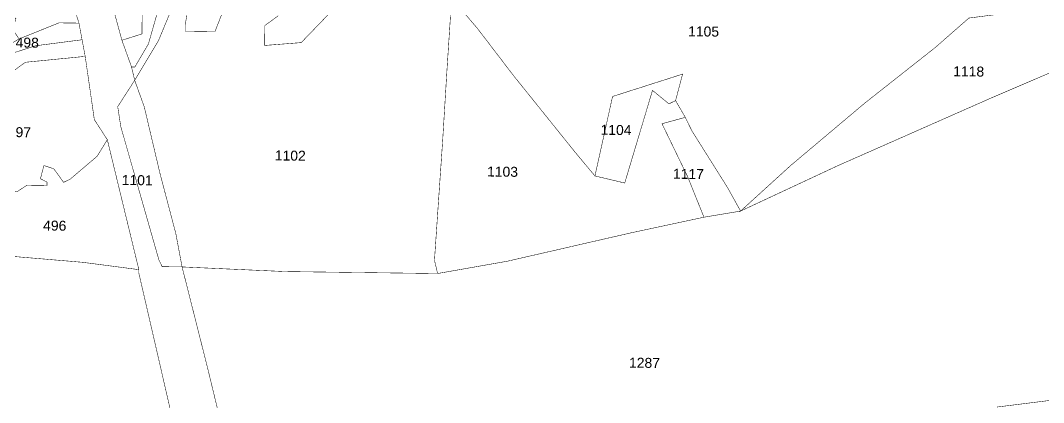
# Model space of a CAD drawing. Header units: metres. Extents: x 259177 to 277314, y 2171367 to 2185445.
# Drawn here: x 267925 to 269147, y 2172550 to 2173006 of the extents above; entities that cross this region are included whole.
import ezdxf

# ---------------------------------------------------------------- set-up
doc = ezdxf.new("R2010")
doc.units = ezdxf.units.M
doc.header["$MEASUREMENT"] = 0
doc.layers.add('SURVEY NO.', color=7, linetype='Continuous')
doc.layers.add('SURVEY PLOT BOUNDARY', color=35, linetype='Continuous')
doc.styles.add('PDF Arial', font='arial.ttf')

# ---------------------------------------------------------------- blocks, each defined once
blk = doc.blocks.new('FEWEWFEWQT')
at = {"layer": 'SURVEY PLOT BOUNDARY', "lineweight": 18, "const_width": 0.001}
for points in [[(282138.9702, 2174203.4226), (282138.8969, 2174203.7226), (282138.8969, 2174203.7293), (282138.8302, 2174203.9893), (282138.8036, 2174204.0293), (282138.7836, 2174204.156), (282138.7769, 2174204.1893), (282138.7702, 2174204.2226), (282138.7636, 2174204.2426), (282138.7236, 2174204.396), (282138.7236, 2174204.4026), (282138.7102, 2174204.456), (282138.6969, 2174204.496), (282138.6569, 2174204.5693), (282138.6502, 2174204.6093), (282138.6102, 2174204.8027)], [(282138.5903, 2174205.1894), (282138.6436, 2174205.0094), (282138.6636, 2174204.936), (282138.7036, 2174204.8027), (282138.7302, 2174204.716), (282138.7569, 2174204.6427), (282138.7569, 2174204.6293), (282138.7702, 2174204.6093), (282138.7836, 2174204.5027), (282138.7969, 2174204.4293), (282138.8036, 2174204.4226), (282138.8102, 2174204.3693), (282138.8369, 2174204.3226), (282138.8302, 2174204.2826), (282138.8569, 2174204.1893), (282138.8769, 2174204.136), (282138.8836, 2174204.1093), (282138.8502, 2174204.0559), (282138.8569, 2174204.0159), (282138.9369, 2174203.7493), (282138.9436, 2174203.7359), (282138.9836, 2174203.7359), (282139.0369, 2174203.5359), (282139.1035, 2174203.2759)], [(282138.9569, 2174204.256), (282138.9302, 2174204.1893), (282138.8836, 2174204.1093), (282138.8769, 2174204.136), (282138.8836, 2174204.136), (282138.9102, 2174204.1826), (282138.9302, 2174204.256)], [(282140.5568, 2174204.256), (282140.4901, 2174204.196), (282140.3501, 2174204.0826), (282140.2035, 2174203.9559), (282140.1035, 2174203.8626), (282140.0768, 2174203.9093), (282140.0035, 2174204.0226), (282139.9901, 2174204.0493), (282139.9701, 2174204.0826), (282139.9835, 2174204.136), (282139.9035, 2174204.1093), (282139.8435, 2174204.0893), (282139.8102, 2174203.9293), (282139.7702, 2174203.9759), (282139.6435, 2174204.1293), (282139.5702, 2174204.2226), (282139.5235, 2174204.276)], [(282138.9302, 2174204.256), (282138.9102, 2174204.1826), (282138.8836, 2174204.136), (282138.8769, 2174204.136), (282138.8569, 2174204.1893), (282138.8969, 2174204.2026), (282138.8969, 2174204.2226), (282138.8969, 2174204.276)], [(282139.3235, 2174204.3026), (282139.2169, 2174204.1893), (282139.1435, 2174204.1826), (282139.1435, 2174204.2226), (282139.1702, 2174204.2426)], [(282139.0635, 2174204.2626), (282139.0436, 2174204.2093), (282138.9836, 2174204.2093), (282138.9836, 2174204.2226), (282138.9902, 2174204.2626)], [(282139.5168, 2174204.2626), (282139.5102, 2174204.136), (282139.5035, 2174203.9959), (282139.4968, 2174203.8759), (282139.4902, 2174203.7559), (282139.4968, 2174203.7293), (282139.1902, 2174203.7293), (282138.9836, 2174203.7359), (282138.9702, 2174203.8026), (282138.9369, 2174203.9226), (282138.9036, 2174204.0559), (282138.8836, 2174204.1093), (282138.9302, 2174204.1893), (282138.9569, 2174204.256)], [(282138.9902, 2174204.2626), (282138.9836, 2174204.2226), (282138.9836, 2174204.2093), (282139.0436, 2174204.2093), (282139.0635, 2174204.2626)], [(282139.1702, 2174204.2426), (282139.1435, 2174204.2226), (282139.1435, 2174204.1826), (282139.2169, 2174204.1893), (282139.3235, 2174204.3026)], [(282139.1035, 2174203.2759), (282139.0369, 2174203.5359), (282138.9836, 2174203.7359), (282139.1902, 2174203.7293), (282139.4968, 2174203.7293), (282139.6368, 2174203.7559), (282139.8835, 2174203.8159), (282140.0301, 2174203.8493), (282140.1035, 2174203.8626), (282140.2968, 2174203.9559), (282140.6034, 2174204.096), (282140.8434, 2174204.2026), (282141.1501, 2174204.3426), (282141.1034, 2174204.216), (282140.9701, 2174203.8626), (282140.9034, 2174203.7093), (282140.8168, 2174203.5026), (282140.6234, 2174203.4759)], [(282138.6436, 2174204.1626), (282138.6836, 2174204.176), (282138.7769, 2174204.1893), (282138.7836, 2174204.156), (282138.6636, 2174204.1426), (282138.6102, 2174204.1026)], [(282138.5969, 2174203.7559), (282138.7836, 2174203.7426), (282138.8969, 2174203.7293), (282138.8969, 2174203.7226), (282138.9702, 2174203.4226), (282139.0236, 2174203.2359), (282139.0635, 2174203.0759), (282138.9702, 2174203.0959), (282138.9169, 2174203.1092), (282138.8636, 2174203.0959), (282138.8502, 2174203.0892), (282138.8102, 2174203.0825), (282138.7569, 2174203.0692), (282138.6769, 2174203.0559), (282138.6636, 2174203.0625)]]:
    blk.add_lwpolyline(points, dxfattribs=at)
for points in [[(282138.7702, 2174204.2226), (282138.7302, 2174204.2226), (282138.6502, 2174204.1893), (282138.6369, 2174204.2093), (282138.6436, 2174204.2293), (282138.6302, 2174204.2426), (282138.6436, 2174204.2693), (282138.6502, 2174204.3026), (282138.6502, 2174204.336), (282138.6169, 2174204.3293), (282138.6102, 2174204.356), (282138.6169, 2174204.376), (282138.6369, 2174204.396), (282138.6436, 2174204.3893), (282138.6502, 2174204.3893), (282138.6569, 2174204.4026), (282138.6636, 2174204.416), (282138.6902, 2174204.396), (282138.7236, 2174204.4026), (282138.7236, 2174204.396), (282138.7636, 2174204.2426)], [(282140.1035, 2174203.8626), (282140.2035, 2174203.9559), (282140.3501, 2174204.0826), (282140.4901, 2174204.196), (282140.5568, 2174204.256), (282140.6501, 2174204.2693), (282140.7901, 2174204.2893), (282140.9567, 2174204.316), (282141.0967, 2174204.336), (282141.1434, 2174204.3426), (282141.1567, 2174204.3493), (282141.1501, 2174204.3426), (282140.8434, 2174204.2026), (282140.6034, 2174204.096), (282140.2968, 2174203.9559)], [(282138.8569, 2174204.1893), (282138.8302, 2174204.2826), (282138.8369, 2174204.3226), (282138.8569, 2174204.3226), (282138.8902, 2174204.2826), (282138.8969, 2174204.276), (282138.8969, 2174204.2226), (282138.8969, 2174204.2026)], [(282139.5235, 2174204.276), (282139.5702, 2174204.2226), (282139.6435, 2174204.1293), (282139.7702, 2174203.9759), (282139.8102, 2174203.9293), (282139.8702, 2174203.9159), (282139.9235, 2174204.1026), (282139.9568, 2174204.076), (282139.9701, 2174204.0826), (282139.9901, 2174204.0493), (282139.9435, 2174204.0359), (282139.9968, 2174203.9293), (282140.0301, 2174203.8493), (282139.8835, 2174203.8159), (282139.6368, 2174203.7559), (282139.4968, 2174203.7293), (282139.4902, 2174203.7559), (282139.4968, 2174203.8759), (282139.5035, 2174203.9959), (282139.5102, 2174204.136), (282139.5168, 2174204.2626), (282139.5235, 2174204.2826)], [(282138.5436, 2174204.1226), (282138.6502, 2174204.1893), (282138.7302, 2174204.2226), (282138.7702, 2174204.2226), (282138.7769, 2174204.1893), (282138.6836, 2174204.176), (282138.6436, 2174204.1626), (282138.5503, 2174204.1226)], [(282138.5569, 2174203.8893), (282138.5303, 2174203.9026), (282138.5303, 2174203.9226), (282138.5103, 2174203.9559), (282138.5303, 2174204.0226), (282138.5503, 2174204.0826), (282138.6102, 2174204.1026), (282138.6636, 2174204.1426), (282138.7836, 2174204.156), (282138.8036, 2174204.0293), (282138.8302, 2174203.9893), (282138.8102, 2174203.9559), (282138.7569, 2174203.9093), (282138.7436, 2174203.9026), (282138.7236, 2174203.9293), (282138.7036, 2174203.9359), (282138.6969, 2174203.9093), (282138.7102, 2174203.9026), (282138.7102, 2174203.8959), (282138.6702, 2174203.8959), (282138.6502, 2174203.8826), (282138.5636, 2174203.9026)], [(282139.9701, 2174204.0826), (282139.9568, 2174204.076), (282139.9235, 2174204.1026), (282139.8702, 2174203.9159), (282139.8102, 2174203.9293), (282139.8435, 2174204.0893), (282139.9035, 2174204.1093), (282139.9835, 2174204.136)], [(282138.9836, 2174203.7359), (282138.9436, 2174203.7359), (282138.9369, 2174203.7493), (282138.8569, 2174204.0159), (282138.8502, 2174204.0559), (282138.8836, 2174204.1093), (282138.9036, 2174204.0559), (282138.9369, 2174203.9226), (282138.9702, 2174203.8026)], [(282140.1035, 2174203.8626), (282140.0301, 2174203.8493), (282139.9968, 2174203.9293), (282139.9435, 2174204.0359), (282139.9901, 2174204.0493), (282140.0035, 2174204.0226), (282140.0768, 2174203.9093)], [(282138.8969, 2174203.7293), (282138.7836, 2174203.7426), (282138.5969, 2174203.7559), (282138.5369, 2174203.7626), (282138.5303, 2174203.7759), (282138.5303, 2174203.7826), (282138.5369, 2174203.7826), (282138.5636, 2174203.7759), (282138.6236, 2174203.8293), (282138.6102, 2174203.8759), (282138.5569, 2174203.8893), (282138.5636, 2174203.9026), (282138.6502, 2174203.8826), (282138.6702, 2174203.8959), (282138.7102, 2174203.8959), (282138.7102, 2174203.9026), (282138.6969, 2174203.9093), (282138.7036, 2174203.9359), (282138.7236, 2174203.9293), (282138.7436, 2174203.9026), (282138.7569, 2174203.9093), (282138.8102, 2174203.9559), (282138.8302, 2174203.9893)]]:
    blk.add_lwpolyline(points, close=True, dxfattribs=at)
at = {"layer": 'SURVEY NO.', "char_height": 0.02, "attachment_point": 7, "style": 'PDF Arial'}
for s, insert in [('1105', (282139.9935, 2174204.2119)), ('498', (282138.6436, 2174204.1719)), ('1118', (282140.5268, 2174204.1386)), ('1104', (282139.8202, 2174204.0119)), ('497', (282138.6302, 2174203.9919)), ('1102', (282139.1669, 2174203.9519)), ('1103', (282139.5935, 2174203.9252)), ('1117', (282139.9668, 2174203.9258)), ('1101', (282138.8602, 2174203.8986)), ('496', (282138.7036, 2174203.8052)), ('1287', (282139.8835, 2174203.5452))]:
    blk.add_mtext(s, dxfattribs=dict(at, insert=insert))

msp = doc.modelspace()

# ---------------------------------------------------------------- block references
at = {"xscale": 594.7216958835667, "yscale": 594.7216958835667, "zscale": 594.7216958835667, "rotation": 359.254356221976}
msp.add_blockref('FEWEWFEWQT', (-184338996.6, -1288580324.6), dxfattribs=at)

doc.saveas('drawing.dxf')
